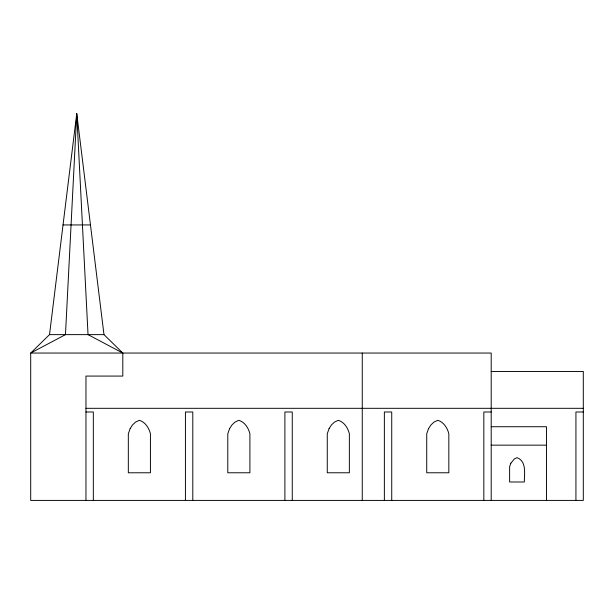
<?xml version="1.0" encoding="UTF-8"?>
<svg xmlns="http://www.w3.org/2000/svg" width="614" height="614" viewBox="0 0 614 614"><rect width="100%" height="100%" fill="white"/><g stroke="black" fill="none" stroke-linecap="round" stroke-linejoin="round"><path stroke-width="0.92" d="M491.2 371.47L583.3 371.47L583.3 500.41L30.7 500.41L30.7 353.05L49.519 334.63L76.75 113.59L103.981 334.63L122.8 353.05L122.8 376.075L85.96 376.075L85.96 500.41M63.035 224.939L90.465 224.939M49.519 334.63L103.981 334.63M85.96 408.31L583.3 408.31M85.96 411.994L93.328 411.994L93.328 500.41M491.2 411.994L483.832 411.994L483.832 500.41M583.3 411.994L575.932 411.994L575.932 500.41M491.2 426.73L546.46 426.73L546.46 500.41M491.2 445.15L546.46 445.15M122.8 353.05L88.032 334.63L76.75 113.59L65.468 334.63L30.7 353.05L491.2 353.05L491.2 500.41M391.732 500.41L391.732 411.994L384.364 411.994L384.364 500.41M362.26 353.05L362.26 500.41M292.264 500.41L292.264 411.994L284.896 411.994L284.896 500.41M192.796 500.41L192.796 411.994L185.428 411.994L185.428 500.41M130.168 428.572L128.326 433.73L128.326 472.78L150.43 472.78L150.43 433.73C148.956 427.912 145.38 422.163 139.378 420.283L135.51 422.125L132.563 424.888L130.168 428.572M229.636 428.572L227.794 433.73L227.794 472.78L249.898 472.78L249.898 433.73C248.424 427.912 244.848 422.163 238.846 420.283L234.978 422.125L232.031 424.888L229.636 428.572M329.104 428.572L327.262 433.73L327.262 472.78L349.366 472.78L349.366 433.73C347.892 427.912 344.316 422.163 338.314 420.283L334.446 422.125L331.499 424.888L329.104 428.572M428.572 428.572L426.73 433.73L426.73 472.78L448.834 472.78L448.834 433.73C447.36 427.912 443.784 422.163 437.782 420.283L433.914 422.125L430.967 424.888L428.572 428.572M510.848 463.202L509.62 466.64L509.62 481.99L524.356 481.99C524.264 473.924 526.904 461.221 516.988 457.676L514.409 458.904L510.848 463.202"/></g></svg>
